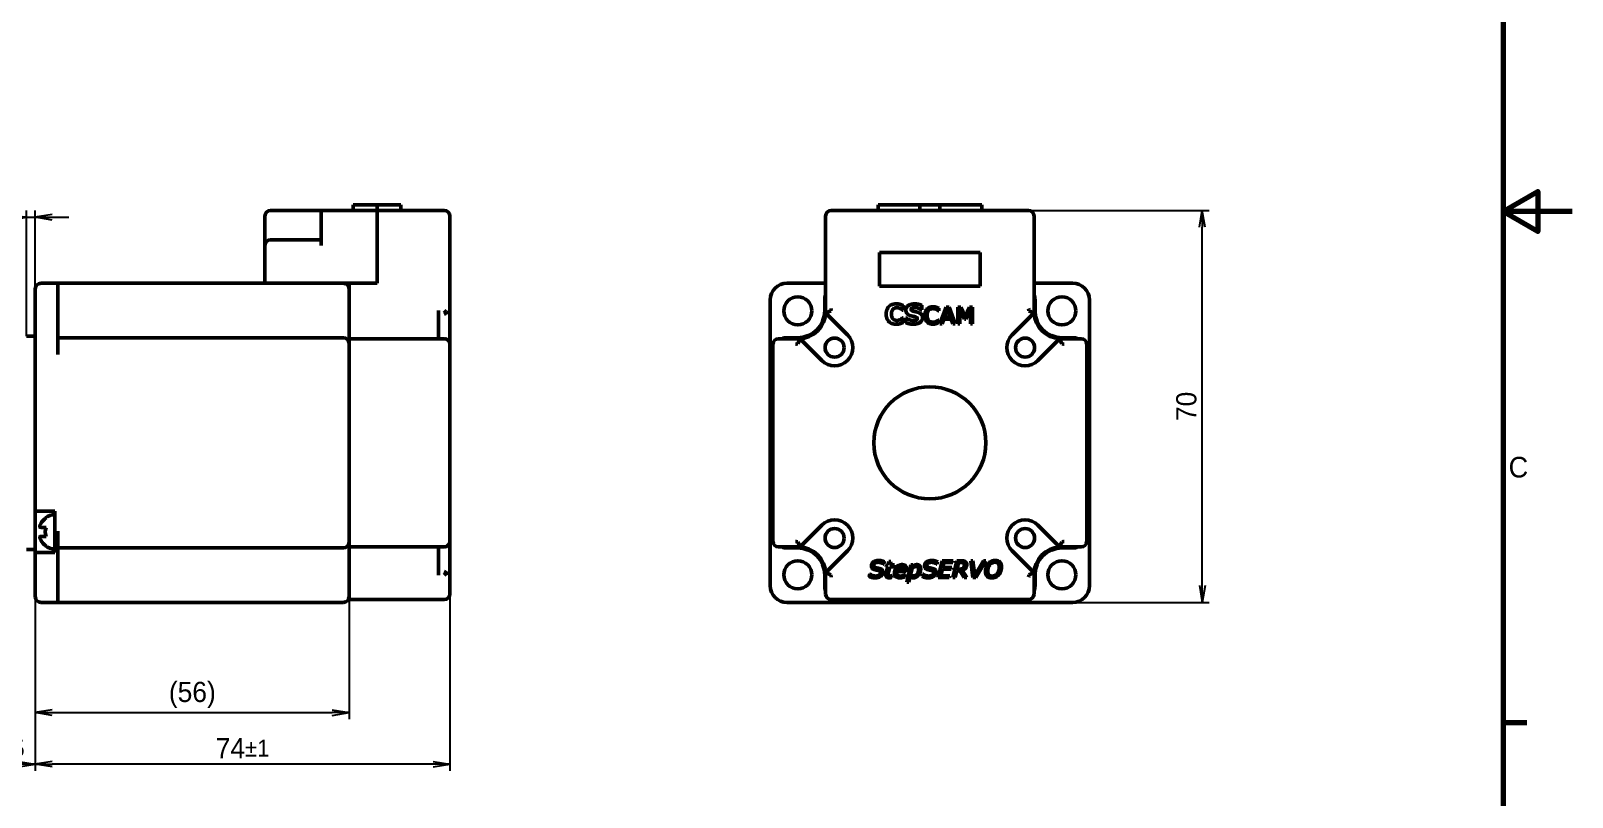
# Model space of a CAD drawing. Header units: millimetres. Extents: x -573 to 765, y -109 to 361.
# Drawn here: x -331.6 to -56.5, y 73.8 to 210.7 of the extents above; entities that cross this region are included whole.
import ezdxf

# ---------------------------------------------------------------- set-up
doc = ezdxf.new("R2010")
doc.units = ezdxf.units.MM
doc.header["$LTSCALE"] = 1.2
doc.layers.add('경계(ISO)', color=7, linetype='Continuous', lineweight=70)
doc.layers.add('외형선(ISO)', color=7, linetype='Continuous', lineweight=50)
doc.layers.add('치수(ISO)', color=1, linetype='Continuous', lineweight=25, true_color=0xff0000)
doc.styles.add('레이블 문자 (JIS)', font='')
doc.styles.get('레이블 문자 (JIS)').set_extended_font_data('Gulim')
doc.dimstyles.new('복사 대상기본값 (JIS)', dxfattribs={"dimscale": 1.2, "dimtxt": 3, "dimasz": 2.5, "dimexe": 1, "dimexo": 0, "dimgap": 0.8, "dimtad": 1, "dimdsep": 46, "dimtxsty": '레이블 문자 (JIS)', "dimblk": 'OPEN', "dimcen": 0.09, "dimdle": 10, "dimclrd": 256, "dimclre": 256, "dimclrt": 256, "dimadec": 0, "dimazin": 2, "dimtfac": 0.833333, "dimtmove": 0, "dimatfit": 3, "dimldrblk": 'OPEN', "dimfxl": 1, "dimtolj": 1, "dimtzin": 0, "dimlwd": -1, "dimlwe": -1, "dimarcsym": 0})

# ---------------------------------------------------------------- blocks, each defined once
blk = doc.blocks.new('_Open')
at = {"color": 0, "linetype": 'ByBlock', "lineweight": -2}
for p, q in [((-1, 0.167), (0, 0)), ((-1, -0.167), (0, 0)), ((0, 0), (-1, 0))]:
    blk.add_line(p, q, dxfattribs=at)
blk = doc.blocks.new('*D12')
at = {"layer": 'Defpoints', "color": 0}
for p in [(-330.79, 177.39), (-332.39, 156.17), (-330.79, 117.52)]:
    blk.add_point(p, dxfattribs=at)
at = {"layer": '치수(ISO)', "color": 0}
for p, q in [((-335.39, 177.39), (-356.51, 177.39)), ((-332.39, 156.17), (-332.39, 178.59)), ((-332.39, 177.39), (-330.79, 177.39)), ((-330.79, 117.52), (-330.79, 178.59)), ((-327.79, 177.39), (-324.79, 177.39))]:
    blk.add_line(p, q, dxfattribs=at)
at = {"layer": '치수(ISO)', "color": 0, "linetype": 'ByBlock', "xscale": 3, "yscale": 3, "zscale": 3}
blk.add_blockref('_Open', (-332.39, 177.39), dxfattribs=at)
at = {"layer": '치수(ISO)', "color": 0, "linetype": 'ByBlock', "xscale": 3, "yscale": 3, "zscale": 3, "rotation": 180}
blk.add_blockref('_Open', (-330.79, 177.39), dxfattribs=at)
at = {"layer": '치수(ISO)', "color": 0, "insert": (-347.64, 182.05), "char_height": 3.6, "attachment_point": 2, "style": '레이블 문자 (JIS)'}
blk.add_mtext('\\A1;1.6{\\H3.000000;%%p0.2}', dxfattribs=at)
blk = doc.blocks.new('*D13')
at = {"layer": 'Defpoints', "color": 0}
for p in [(-274.79, 110.12), (-330.79, 109.62), (-274.79, 88.94)]:
    blk.add_point(p, dxfattribs=at)
at = {"layer": '치수(ISO)', "color": 0}
for p, q in [((-274.79, 110.12), (-274.79, 87.74)), ((-330.79, 109.62), (-330.79, 87.74)), ((-327.79, 88.94), (-277.79, 88.94))]:
    blk.add_line(p, q, dxfattribs=at)
at = {"layer": '치수(ISO)', "color": 0, "linetype": 'ByBlock', "xscale": 3, "yscale": 3, "zscale": 3, "rotation": 180}
blk.add_blockref('_Open', (-330.79, 88.94), dxfattribs=at)
at = {"layer": '치수(ISO)', "color": 0, "linetype": 'ByBlock', "xscale": 3, "yscale": 3, "zscale": 3}
blk.add_blockref('_Open', (-274.79, 88.94), dxfattribs=at)
at = {"layer": '치수(ISO)', "color": 0, "insert": (-302.76, 94.43), "char_height": 3.6, "attachment_point": 2, "style": '레이블 문자 (JIS)'}
blk.add_mtext('\\A1;(56)', dxfattribs=at)
blk = doc.blocks.new('*D14')
at = {"layer": 'Defpoints', "color": 0}
for p in [(-256.79, 110.12), (-330.79, 109.62), (-330.79, 79.73)]:
    blk.add_point(p, dxfattribs=at)
at = {"layer": '치수(ISO)', "color": 0}
for p, q in [((-256.79, 110.12), (-256.79, 78.53)), ((-330.79, 109.62), (-330.79, 78.53)), ((-259.79, 79.73), (-327.79, 79.73))]:
    blk.add_line(p, q, dxfattribs=at)
at = {"layer": '치수(ISO)', "color": 0, "linetype": 'ByBlock', "xscale": 3, "yscale": 3, "zscale": 3}
for p, rotation in [((-330.79, 79.73), 180), ((-256.79, 79.73), 360)]:
    blk.add_blockref('_Open', p, dxfattribs=dict(at, rotation=rotation))
at = {"layer": '치수(ISO)', "color": 0, "insert": (-293.79, 84.39), "char_height": 3.6, "attachment_point": 2, "style": '레이블 문자 (JIS)'}
blk.add_mtext('\\A1;74{\\H3.000000;%%p1}', dxfattribs=at)
blk = doc.blocks.new('*D15')
at = {"layer": 'Defpoints', "color": 0}
for p in [(-351.39, 133.12), (-330.79, 117.52), (-330.79, 79.73)]:
    blk.add_point(p, dxfattribs=at)
at = {"layer": '치수(ISO)', "color": 0}
for p, q in [((-351.39, 133.12), (-351.39, 78.53)), ((-330.79, 117.52), (-330.79, 78.53)), ((-348.39, 79.73), (-333.79, 79.73))]:
    blk.add_line(p, q, dxfattribs=at)
at = {"layer": '치수(ISO)', "color": 0, "linetype": 'ByBlock', "xscale": 3, "yscale": 3, "zscale": 3, "rotation": 180}
blk.add_blockref('_Open', (-351.39, 79.73), dxfattribs=at)
at = {"layer": '치수(ISO)', "color": 0, "linetype": 'ByBlock', "xscale": 3, "yscale": 3, "zscale": 3}
blk.add_blockref('_Open', (-330.79, 79.73), dxfattribs=at)
at = {"layer": '치수(ISO)', "color": 0, "insert": (-341.09, 84.38), "char_height": 3.6, "attachment_point": 2, "style": '레이블 문자 (JIS)'}
blk.add_mtext('\\A1;20.6{\\H3.000000;%%p0.5}', dxfattribs=at)
blk = doc.blocks.new('*D21')
at = {"layer": 'Defpoints', "color": 0}
for p in [(-153.51, 178.62), (-122.47, 178.62), (-145.61, 108.62)]:
    blk.add_point(p, dxfattribs=at)
at = {"layer": '치수(ISO)', "color": 0}
for p, q in [((-153.51, 178.62), (-121.27, 178.62)), ((-122.47, 111.62), (-122.47, 175.62)), ((-145.61, 108.62), (-121.27, 108.62))]:
    blk.add_line(p, q, dxfattribs=at)
at = {"layer": '치수(ISO)', "color": 0, "linetype": 'ByBlock', "xscale": 3, "yscale": 3, "zscale": 3}
for p, rotation in [((-122.47, 178.62), 90), ((-122.47, 108.62), 270)]:
    blk.add_blockref('_Open', p, dxfattribs=dict(at, rotation=rotation))
at = {"layer": '치수(ISO)', "color": 0, "insert": (-127.13, 143.62), "char_height": 3.6, "attachment_point": 2, "rotation": 90, "style": '레이블 문자 (JIS)'}
blk.add_mtext('\\A1;70', dxfattribs=at)
blk = doc.blocks.new('경계 Default Border')
at = {"layer": '경계(ISO)'}
blk.add_line((410, 74.25), (413.4, 74.25), dxfattribs=at)
at = {"layer": '경계(ISO)', "flags": 128}
for points in [[(10, 10), (10, 287), (410, 287), (410, 10), (10, 10)], [(420, 148.5), (410, 148.5), (415, 151.39), (415, 145.61), (410, 148.5)]]:
    blk.add_lwpolyline(points, dxfattribs=at)
at = {"layer": '경계(ISO)', "insert": (410.77, 109.8), "char_height": 3, "attachment_point": 7, "style": '레이블 문자 (JIS)'}
blk.add_mtext('C', dxfattribs=at)

msp = doc.modelspace()

# ---------------------------------------------------------------- linework, layer by layer
at = {"layer": '외형선(ISO)', "color": 0}
for p, q in [((-274.04, 179.617), (-269.79, 179.617)), ((-274.04, 179.617), (-274.04, 178.617)), ((-269.79, 178.617), (-269.79, 179.617)), ((-269.79, 179.617), (-269.79, 178.617)), ((-265.54, 179.617), (-269.79, 179.617)), ((-265.54, 178.617), (-265.54, 179.617)), ((-180.359, 178.617), (-180.359, 179.617)), ((-180.359, 179.617), (-180.359, 178.617)), ((-172.912, 179.617), (-180.359, 179.617)), ((-172.912, 178.617), (-172.912, 179.617)), ((-169.306, 179.617), (-172.912, 179.617)), ((-169.306, 179.617), (-169.306, 178.617)), ((-161.859, 179.617), (-169.306, 179.617)), ((-161.859, 178.617), (-161.859, 179.617)), ((-161.859, 178.617), (-161.859, 179.617)), ((-289.79, 177.617), (-289.79, 172.384)), ((-279.79, 178.617), (-288.79, 178.617)), ((-269.79, 178.617), (-279.79, 178.617)), ((-279.79, 177.617), (-279.79, 178.617)), ((-279.79, 172.384), (-279.79, 177.617)), ((-269.79, 178.617), (-269.79, 177.617)), ((-269.79, 177.617), (-269.79, 178.617)), ((-257.79, 178.617), (-269.79, 178.617)), ((-269.79, 177.617), (-269.79, 165.617)), ((-269.79, 177.617), (-269.79, 165.617)), ((-256.79, 161.108), (-256.79, 177.617)), ((-189.709, 177.617), (-189.709, 160.728)), ((-153.509, 178.617), (-188.709, 178.617)), ((-152.509, 160.517), (-152.509, 177.617)), ((-279.79, 173.384), (-288.79, 173.384)), ((-289.79, 172.384), (-289.79, 165.617)), ((-180.109, 165.117), (-180.109, 171.117)), ((-180.109, 171.117), (-162.109, 171.117)), ((-162.109, 171.117), (-162.109, 165.117)), ((-329.79, 165.617), (-326.79, 165.617)), ((-289.79, 165.617), (-326.79, 165.617)), ((-326.79, 165.617), (-326.79, 162.617)), ((-289.79, 165.617), (-288.79, 165.617)), ((-269.79, 165.617), (-288.79, 165.617)), ((-274.79, 160.517), (-274.79, 165.617)), ((-274.79, 165.617), (-269.79, 165.617)), ((-196.609, 165.617), (-189.709, 165.617)), ((-162.109, 165.117), (-180.109, 165.117)), ((-152.509, 165.617), (-145.609, 165.617)), ((-330.79, 162.617), (-330.79, 164.617)), ((-330.79, 162.617), (-330.79, 124.917)), ((-326.79, 152.887), (-326.79, 162.617)), ((-199.609, 152.887), (-199.609, 162.617)), ((-189.879, 162.617), (-189.879, 160.687)), ((-152.339, 160.687), (-152.339, 162.617)), ((-142.609, 162.617), (-142.609, 152.887)), ((-274.79, 160.517), (-274.79, 155.717)), ((-258.79, 160.728), (-258.79, 160.517)), ((-258.79, 160.517), (-258.79, 155.717)), ((-257.79, 160.728), (-257.579, 160.517)), ((-256.79, 161.108), (-256.79, 160.79)), ((-256.79, 161.108), (-256.79, 161.108)), ((-256.79, 157.123), (-256.79, 160.79)), ((-189.709, 160.728), (-189.709, 160.517)), ((-189.416, 160.021), (-185.811, 156.416)), ((-189.217, 160.517), (-188.784, 160.697)), ((-188.709, 161.081), (-188.735, 161.108)), ((-175.885, 160.796), (-175.988, 160.796)), ((-175.885, 161.645), (-175.885, 160.796)), ((-172.559, 160.89), (-172.657, 160.89)), ((-172.559, 161.696), (-172.559, 160.89)), ((-169.527, 160.684), (-169.557, 160.684)), ((-169.527, 161.157), (-169.527, 160.684)), ((-169.314, 158.367), (-168.222, 161.367)), ((-167.965, 161.02), (-168.494, 159.545)), ((-168.222, 161.367), (-167.688, 161.367)), ((-167.438, 159.545), (-167.965, 161.02)), ((-167.688, 161.367), (-166.596, 158.367)), ((-166.14, 158.367), (-166.14, 161.367)), ((-166.14, 161.367), (-165.597, 161.367)), ((-164.94, 159.193), (-165.768, 160.951)), ((-165.768, 160.951), (-165.768, 158.367)), ((-165.597, 161.367), (-164.798, 159.697)), ((-164.798, 159.697), (-164.024, 161.367)), ((-163.87, 160.951), (-164.703, 159.193)), ((-164.024, 161.367), (-163.471, 161.367)), ((-163.87, 158.367), (-163.87, 160.951)), ((-163.471, 161.367), (-163.471, 158.367)), ((-156.407, 156.416), (-152.505, 160.318)), ((-153.509, 161.081), (-153.482, 161.108)), ((-153.434, 160.697), (-153.001, 160.517)), ((-256.79, 154.779), (-256.79, 157.123)), ((-175.979, 159.436), (-175.885, 159.436)), ((-175.885, 159.436), (-175.885, 158.599)), ((-175.411, 158.576), (-175.411, 159.413)), ((-175.411, 159.413), (-175.311, 159.413)), ((-169.557, 159.053), (-169.527, 159.053)), ((-169.527, 159.053), (-169.527, 158.585)), ((-168.91, 158.367), (-169.314, 158.367)), ((-168.619, 159.2), (-168.91, 158.367)), ((-167.313, 159.2), (-168.619, 159.2)), ((-168.494, 159.545), (-167.438, 159.545)), ((-167.019, 158.367), (-167.313, 159.2)), ((-166.596, 158.367), (-167.019, 158.367)), ((-165.768, 158.367), (-166.14, 158.367)), ((-164.703, 159.193), (-164.94, 159.193)), ((-163.471, 158.367), (-163.87, 158.367)), ((-330.79, 156.167), (-332.39, 156.167)), ((-275.79, 155.887), (-326.79, 155.887)), ((-274.79, 154.717), (-274.79, 155.717)), ((-257.79, 155.717), (-274.79, 155.717)), ((-274.79, 119.517), (-274.79, 154.717)), ((-256.79, 154.779), (-256.79, 154.744)), ((-256.79, 154.744), (-256.79, 154.717)), ((-256.79, 154.744), (-256.79, 154.744)), ((-256.79, 119.517), (-256.79, 154.717)), ((-199.109, 154.717), (-199.109, 119.517)), ((-194.719, 155.717), (-198.109, 155.717)), ((-194.679, 155.887), (-196.609, 155.887)), ((-195.099, 154.744), (-195.073, 154.717)), ((-194.509, 155.717), (-194.719, 155.717)), ((-194.688, 154.792), (-194.509, 155.225)), ((-194.509, 155.695), (-194.509, 155.695)), ((-190.407, 151.819), (-194.012, 155.425)), ((-147.908, 155.722), (-151.811, 151.819)), ((-144.109, 155.717), (-147.709, 155.717)), ((-147.709, 155.225), (-147.529, 154.792)), ((-145.609, 155.887), (-147.539, 155.887)), ((-147.118, 154.744), (-147.145, 154.717)), ((-143.109, 119.517), (-143.109, 154.717)), ((-199.609, 152.887), (-199.609, 121.347)), ((-142.609, 121.347), (-142.609, 152.887)), ((-329.79, 124.917), (-330.79, 124.917)), ((-330.79, 117.517), (-330.79, 124.917)), ((-329.79, 124.917), (-327.29, 124.917)), ((-327.29, 124.917), (-327.29, 117.517)), ((-328.843, 122.017), (-329.822, 122.017)), ((-328.843, 123.717), (-329.037, 123.717)), ((-326.79, 111.617), (-326.79, 121.347)), ((-199.609, 111.617), (-199.609, 121.347)), ((-194.012, 118.81), (-190.407, 122.416)), ((-151.811, 122.416), (-147.908, 118.513)), ((-142.609, 121.347), (-142.609, 111.617)), ((-329.822, 120.417), (-328.843, 120.417)), ((-329.037, 118.717), (-328.843, 118.717)), ((-275.79, 118.347), (-326.79, 118.347)), ((-274.79, 118.517), (-274.79, 119.517)), ((-274.79, 118.517), (-257.79, 118.517)), ((-274.79, 118.517), (-274.79, 113.717)), ((-258.79, 118.517), (-258.79, 113.717)), ((-256.79, 119.491), (-256.79, 119.517)), ((-256.79, 119.456), (-256.79, 119.491)), ((-256.79, 119.491), (-256.79, 119.491)), ((-256.79, 117.112), (-256.79, 119.456)), ((-198.109, 118.517), (-194.719, 118.517)), ((-196.609, 118.347), (-194.679, 118.347)), ((-195.099, 119.491), (-195.073, 119.517)), ((-194.719, 118.517), (-194.509, 118.517)), ((-194.509, 119.009), (-194.688, 119.443)), ((-147.529, 119.443), (-147.709, 119.009)), ((-147.709, 118.517), (-144.109, 118.517)), ((-147.539, 118.347), (-145.609, 118.347)), ((-147.118, 119.491), (-147.145, 119.517)), ((-330.79, 118.067), (-332.39, 118.067)), ((-330.79, 117.517), (-330.79, 111.617)), ((-330.79, 117.517), (-329.79, 117.517)), ((-327.29, 117.517), (-329.79, 117.517)), ((-256.79, 113.445), (-256.79, 117.112)), ((-185.811, 117.819), (-189.416, 114.214)), ((-179.235, 115.887), (-179.325, 115.459)), ((-178.586, 115.304), (-178.436, 115.951)), ((-178.436, 115.951), (-178.057, 115.951)), ((-178.057, 115.951), (-178.206, 115.304)), ((-169.757, 115.887), (-169.848, 115.459)), ((-169.608, 113.054), (-168.915, 116.054)), ((-168.915, 116.054), (-166.941, 116.054)), ((-168.594, 115.716), (-168.79, 114.866)), ((-167.019, 115.716), (-168.594, 115.716)), ((-166.941, 116.054), (-167.019, 115.716)), ((-167, 113.054), (-166.307, 116.054)), ((-166.307, 116.054), (-165.491, 116.054)), ((-165.981, 115.726), (-166.245, 114.572)), ((-165.53, 115.726), (-165.981, 115.726)), ((-163.424, 113.054), (-163.823, 116.054)), ((-163.823, 116.054), (-163.41, 116.054)), ((-163.41, 116.054), (-163.076, 113.416)), ((-163.076, 113.416), (-161.529, 116.054)), ((-161.107, 116.054), (-162.893, 113.054)), ((-161.529, 116.054), (-161.107, 116.054)), ((-152.802, 114.214), (-156.407, 117.819)), ((-274.79, 110.117), (-274.79, 113.717)), ((-258.79, 113.717), (-258.79, 113.507)), ((-257.579, 113.717), (-257.79, 113.507)), ((-256.79, 113.127), (-256.79, 113.445)), ((-256.79, 113.127), (-256.79, 113.127)), ((-256.79, 110.117), (-256.79, 113.127)), ((-189.879, 113.547), (-189.879, 111.617)), ((-189.709, 113.717), (-189.709, 113.507)), ((-189.709, 113.507), (-189.709, 110.117)), ((-188.784, 113.538), (-189.217, 113.717)), ((-188.709, 113.153), (-188.735, 113.127)), ((-181.943, 113.25), (-181.845, 113.708)), ((-181.845, 113.708), (-181.818, 113.708)), ((-179.325, 115.459), (-179.355, 115.459)), ((-178.936, 113.788), (-178.657, 114.998)), ((-178.912, 114.998), (-178.843, 115.304)), ((-178.657, 114.998), (-178.912, 114.998)), ((-178.843, 115.304), (-178.586, 115.304)), ((-178.277, 114.998), (-178.52, 113.96)), ((-177.494, 114.998), (-178.277, 114.998)), ((-178.206, 115.304), (-177.425, 115.304)), ((-177.849, 113.399), (-177.92, 113.073)), ((-177.868, 113.399), (-177.849, 113.399)), ((-177.425, 115.304), (-177.494, 114.998)), ((-175.348, 114.146), (-177.009, 114.146)), ((-176.955, 114.425), (-175.664, 114.425)), ((-175.49, 113.6), (-175.574, 113.191)), ((-175.512, 113.6), (-175.49, 113.6)), ((-175.221, 112.224), (-174.508, 115.304)), ((-174.623, 113.171), (-174.841, 112.224)), ((-174.258, 114.751), (-174.552, 113.475)), ((-174.508, 115.304), (-174.131, 115.304)), ((-174.131, 115.304), (-174.185, 115.069)), ((-172.466, 113.25), (-172.368, 113.708)), ((-172.368, 113.708), (-172.341, 113.708)), ((-169.848, 115.459), (-169.877, 115.459)), ((-167.632, 113.054), (-169.608, 113.054)), ((-168.868, 114.528), (-169.13, 113.392)), ((-169.13, 113.392), (-167.553, 113.392)), ((-167.291, 114.528), (-168.868, 114.528)), ((-168.79, 114.866), (-167.213, 114.866)), ((-167.553, 113.392), (-167.632, 113.054)), ((-167.213, 114.866), (-167.291, 114.528)), ((-166.596, 113.054), (-167, 113.054)), ((-166.319, 114.254), (-166.596, 113.054)), ((-165.748, 114.254), (-166.319, 114.254)), ((-166.245, 114.572), (-165.824, 114.572)), ((-164.96, 113.054), (-165.748, 114.254)), ((-165.356, 114.349), (-164.492, 113.054)), ((-164.492, 113.054), (-164.96, 113.054)), ((-162.893, 113.054), (-163.424, 113.054)), ((-153.509, 113.153), (-153.482, 113.127)), ((-153.001, 113.717), (-153.434, 113.538)), ((-152.509, 113.507), (-152.509, 113.717)), ((-152.509, 110.117), (-152.509, 113.507)), ((-152.339, 111.617), (-152.339, 113.547)), ((-330.79, 109.617), (-330.79, 111.617)), ((-326.79, 108.617), (-326.79, 111.617)), ((-274.79, 109.117), (-274.79, 110.117)), ((-174.841, 112.224), (-175.221, 112.224)), ((-326.79, 108.617), (-329.79, 108.617)), ((-326.79, 108.617), (-275.79, 108.617)), ((-274.79, 109.117), (-257.79, 109.117)), ((-186.879, 108.617), (-196.609, 108.617)), ((-188.709, 109.117), (-153.509, 109.117)), ((-186.879, 108.617), (-155.339, 108.617)), ((-145.609, 108.617), (-155.339, 108.617))]:
    msp.add_line(p, q, dxfattribs=at)
for centre, radius in [((-194.679, 160.687), 2.5), ((-147.539, 160.687), 2.5), ((-188.109, 154.117), 1.7), ((-154.109, 154.117), 1.7), ((-171.109, 137.117), 10), ((-188.109, 120.117), 1.7), ((-154.109, 120.117), 1.7), ((-194.679, 113.547), 2.5), ((-147.539, 113.547), 2.5)]:
    msp.add_circle(centre, radius, dxfattribs=at)
for centre, radius, start, end in [((-288.79, 177.617), 1, 90, 180), ((-257.79, 177.617), 1, 0, 90), ((-188.709, 177.617), 1, 90, 180), ((-153.509, 177.617), 1, 0, 90), ((-288.79, 172.384), 1, 90, 180), ((-329.79, 164.617), 1, 90, 180), ((-275.79, 164.617), 1, 0, 90), ((-196.609, 162.617), 3, 90, 180), ((-145.609, 162.617), 3, 0, 90), ((-186.879, 162.617), 3, 160.6191, 180), ((-155.339, 162.617), 3, 0, 19.3809), ((-194.679, 160.687), 4.8, 270, 0), ((-194.509, 160.517), 4.8, 270, 0), ((-188.709, 160.728), 1, 180, 192.14624), ((-188.709, 160.728), 1, 202.28141, 225), ((-195.709, 161.717), 7, 352.3832, 355.0052), ((-146.509, 161.717), 7, 184.9948, 187.6168), ((-147.709, 160.517), 4.8, 180, 182.38386), ((-147.709, 160.517), 4.8, 182.38386, 267.61614), ((-147.539, 160.687), 4.8, 180, 270), ((-275.79, 154.887), 1, 0, 90), ((-257.79, 154.717), 1, 0, 90), ((-196.609, 152.887), 3, 146.44269, 180), ((-198.109, 154.717), 1, 90, 180), ((-196.609, 152.887), 3, 90, 109.3809), ((-195.709, 161.717), 7, 274.9948, 277.6168), ((-194.719, 154.717), 1, 77.85419, 90), ((-194.719, 154.717), 1, 45, 67.71859), ((-188.109, 154.117), 3.25, 225, 45), ((-154.109, 154.117), 3.25, 135, 315), ((-147.709, 160.517), 4.8, 267.61614, 270), ((-146.509, 161.717), 7, 262.3832, 265.0052), ((-145.609, 152.887), 3, 70.6191, 90), ((-144.109, 154.717), 1, 0, 90), ((-145.609, 152.887), 3, 0, 33.55731), ((-327.29, 121.217), 3.05, 90, 124.94801), ((-327.29, 121.217), 2.943, 121.85223, 149.35967), ((-327.29, 121.217), 1.747, 152.7489, 207.2511), ((-196.609, 121.347), 3, 180, 213.55731), ((-188.109, 120.117), 3.25, 315, 135), ((-154.109, 120.117), 3.25, 45, 225), ((-145.609, 121.347), 3, 326.44269, 0), ((-327.29, 121.217), 2.943, 210.64033, 238.14777), ((-327.29, 121.217), 3.05, 235.05199, 270), ((-275.79, 119.347), 1, 270, 0), ((-257.79, 119.517), 1, 270, 0), ((-198.109, 119.517), 1, 180, 270), ((-196.609, 121.347), 3, 250.6191, 270), ((-195.709, 112.517), 7, 82.3832, 85.0052), ((-194.719, 119.517), 1, 270, 282.14624), ((-194.679, 113.547), 4.8, 0, 90), ((-194.509, 113.717), 4.8, 0, 90), ((-194.719, 119.517), 1, 292.28141, 315), ((-147.709, 113.717), 4.8, 92.38386, 180), ((-147.539, 113.547), 4.8, 90, 180), ((-147.709, 113.717), 4.8, 90, 92.38386), ((-146.509, 112.517), 7, 94.9948, 97.6168), ((-145.609, 121.347), 3, 270, 289.3809), ((-144.109, 119.517), 1, 270, 0), ((-188.709, 113.507), 1, 167.85376, 180), ((-188.709, 113.507), 1, 135, 157.71859), ((-195.709, 112.517), 7, 4.9948, 7.6168), ((-146.509, 112.517), 7, 172.3832, 175.0052), ((-153.509, 113.507), 1, 22.28141, 45), ((-153.509, 113.507), 1, 0, 12.14624), ((-257.79, 110.117), 1, 270, 0), ((-196.609, 111.617), 3, 180, 270), ((-186.879, 111.617), 3, 180, 199.3809), ((-188.709, 110.117), 1, 180, 270), ((-153.509, 110.117), 1, 270, 0), ((-155.339, 111.617), 3, 340.6191, 0), ((-145.609, 111.617), 3, 270, 0), ((-329.79, 109.617), 1, 180, 270), ((-275.79, 109.617), 1, 270, 0), ((-186.879, 111.617), 3, 236.44269, 270), ((-155.339, 111.617), 3, 270, 303.55731)]:
    msp.add_arc(centre, radius, start, end, dxfattribs=at)
for centre, major_axis, start_param, end_param in [((-257.79, 160.728), (0.924, 0.924), 4.3196899, 4.7162041), ((-257.79, 160.728), (-1, 0), 2.6087674, 3.0667251), ((-257.79, 113.507), (-0.924, 0.924), 4.7085739, 5.1050881), ((-257.79, 113.507), (1, 0), 0.0748676, 0.5328253)]:
    msp.add_ellipse(centre, major_axis=major_axis, ratio=0.4142136, start_param=start_param, end_param=end_param, dxfattribs=at)
for points, knots in [([(-257.404, 160.349), (-257.429, 160.372), (-257.454, 160.396), (-257.513, 160.453), (-257.547, 160.485), (-257.579, 160.517)], [-0.024444425, -0.024444425, -0.024444425, -0.024444425, -0.013950805, -0.013950805, -0.000000863, -0.000000863, -0.000000863, -0.000000863]), ([(-256.928, 160.517), (-256.984, 160.478), (-257.057, 160.443), (-257.22, 160.386), (-257.308, 160.365), (-257.404, 160.349)], [-0.106929851, -0.106929851, -0.106929851, -0.106929851, -0.071810213, -0.071810213, -0.040242214, -0.040242214, -0.040242214, -0.040242214]), ([(-189.634, 160.349), (-189.644, 160.372), (-189.653, 160.396), (-189.671, 160.453), (-189.679, 160.485), (-189.686, 160.517)], [-0.024444425, -0.024444425, -0.024444425, -0.024444425, -0.013950805, -0.013950805, -0.000000863, -0.000000863, -0.000000863, -0.000000863]), ([(-189.217, 160.517), (-189.312, 160.478), (-189.399, 160.443), (-189.539, 160.386), (-189.594, 160.365), (-189.634, 160.349)], [-0.106929851, -0.106929851, -0.106929851, -0.106929851, -0.071810213, -0.071810213, -0.040242214, -0.040242214, -0.040242214, -0.040242214]), ([(-152.505, 160.318), (-152.505, 160.318), (-152.523, 160.325), (-152.592, 160.352), (-152.641, 160.372), (-152.785, 160.429), (-152.887, 160.47), (-153.001, 160.517)], [-0.10691827, -0.10691827, -0.10691827, -0.10691827, -0.0740345, -0.0740345, -0.04222492, -0.04222492, -0.0000149, -0.0000149, -0.0000149, -0.0000149]), ([(-257.579, 155.695), (-257.544, 155.687), (-257.507, 155.678), (-257.448, 155.659), (-257.426, 155.651), (-257.404, 155.643)], [-0.030439735, -0.030439735, -0.030439735, -0.030439735, -0.014713594, -0.014713594, -0.005293699, -0.005293699, -0.005293699, -0.005293699]), ([(-257.404, 155.643), (-257.329, 155.611), (-257.259, 155.571), (-257.086, 155.441), (-256.996, 155.34), (-256.928, 155.225)], [-0.066857709, -0.066857709, -0.066857709, -0.066857709, -0.042224925, -0.042224925, -0.000014896, -0.000014896, -0.000014896, -0.000014896]), ([(-194.509, 155.695), (-194.473, 155.687), (-194.438, 155.678), (-194.382, 155.659), (-194.361, 155.651), (-194.34, 155.643)], [-0.030439735, -0.030439735, -0.030439735, -0.030439735, -0.014713594, -0.014713594, -0.005293699, -0.005293699, -0.005293699, -0.005293699]), ([(-194.34, 155.643), (-194.352, 155.611), (-194.368, 155.571), (-194.42, 155.441), (-194.461, 155.34), (-194.509, 155.225)], [-0.066857709, -0.066857709, -0.066857709, -0.066857709, -0.042224925, -0.042224925, -0.000014896, -0.000014896, -0.000014896, -0.000014896]), ([(-147.709, 155.225), (-147.748, 155.321), (-147.783, 155.407), (-147.844, 155.557), (-147.868, 155.618), (-147.9, 155.7), (-147.908, 155.722), (-147.908, 155.722)], [-0.10692985, -0.10692985, -0.10692985, -0.10692985, -0.07181021, -0.07181021, -0.03568709, -0.03568709, -0.0002403, -0.0002403, -0.0002403, -0.0002403]), ([(-329.822, 122.717), (-329.87, 122.637), (-329.913, 122.546), (-329.973, 122.372), (-329.988, 122.289), (-329.988, 122.156), (-329.973, 122.102), (-329.913, 122.032), (-329.87, 122.017), (-329.822, 122.017)], [0.14468984, 0.14468984, 0.14468984, 0.14468984, 0.172821, 0.172821, 0.20095217, 0.20095217, 0.22908334, 0.22908334, 0.2572145, 0.2572145, 0.2572145, 0.2572145]), ([(-329.822, 120.417), (-329.87, 120.417), (-329.913, 120.402), (-329.973, 120.333), (-329.988, 120.279), (-329.988, 120.146), (-329.973, 120.063), (-329.913, 119.889), (-329.87, 119.798), (-329.822, 119.717)], [0.2691638, 0.2691638, 0.2691638, 0.2691638, 0.29729496, 0.29729496, 0.32542613, 0.32542613, 0.3535573, 0.3535573, 0.38168846, 0.38168846, 0.38168846, 0.38168846]), ([(-257.404, 118.592), (-257.429, 118.582), (-257.454, 118.574), (-257.513, 118.555), (-257.547, 118.547), (-257.579, 118.54)], [-0.024444425, -0.024444425, -0.024444425, -0.024444425, -0.013950805, -0.013950805, -0.000000863, -0.000000863, -0.000000863, -0.000000863]), ([(-256.928, 119.009), (-256.984, 118.914), (-257.057, 118.828), (-257.22, 118.688), (-257.308, 118.633), (-257.404, 118.592)], [-0.106929851, -0.106929851, -0.106929851, -0.106929851, -0.071810213, -0.071810213, -0.040242214, -0.040242214, -0.040242214, -0.040242214]), ([(-194.509, 119.009), (-194.469, 118.914), (-194.434, 118.828), (-194.378, 118.688), (-194.356, 118.633), (-194.34, 118.592)], [-0.106929851, -0.106929851, -0.106929851, -0.106929851, -0.071810213, -0.071810213, -0.040242214, -0.040242214, -0.040242214, -0.040242214]), ([(-194.34, 118.592), (-194.364, 118.582), (-194.388, 118.574), (-194.444, 118.555), (-194.476, 118.547), (-194.509, 118.54)], [-0.024444425, -0.024444425, -0.024444425, -0.024444425, -0.013950805, -0.013950805, -0.000000863, -0.000000863, -0.000000863, -0.000000863]), ([(-147.908, 118.513), (-147.908, 118.513), (-147.901, 118.532), (-147.874, 118.601), (-147.855, 118.65), (-147.797, 118.793), (-147.756, 118.895), (-147.709, 119.009)], [-0.10691827, -0.10691827, -0.10691827, -0.10691827, -0.0740345, -0.0740345, -0.04222492, -0.04222492, -0.0000149, -0.0000149, -0.0000149, -0.0000149]), ([(-257.579, 113.717), (-257.544, 113.753), (-257.507, 113.788), (-257.448, 113.845), (-257.426, 113.865), (-257.404, 113.886)], [-0.030439735, -0.030439735, -0.030439735, -0.030439735, -0.014713594, -0.014713594, -0.005293699, -0.005293699, -0.005293699, -0.005293699]), ([(-257.404, 113.886), (-257.329, 113.874), (-257.259, 113.858), (-257.086, 113.806), (-256.996, 113.765), (-256.928, 113.717)], [-0.066857709, -0.066857709, -0.066857709, -0.066857709, -0.042224925, -0.042224925, -0.000014896, -0.000014896, -0.000014896, -0.000014896]), ([(-189.686, 113.717), (-189.679, 113.753), (-189.669, 113.788), (-189.65, 113.845), (-189.643, 113.865), (-189.634, 113.886)], [-0.030439735, -0.030439735, -0.030439735, -0.030439735, -0.014713594, -0.014713594, -0.005293699, -0.005293699, -0.005293699, -0.005293699]), ([(-189.634, 113.886), (-189.603, 113.874), (-189.562, 113.858), (-189.433, 113.806), (-189.331, 113.765), (-189.217, 113.717)], [-0.066857709, -0.066857709, -0.066857709, -0.066857709, -0.042224925, -0.042224925, -0.000014896, -0.000014896, -0.000014896, -0.000014896]), ([(-153.001, 113.717), (-152.906, 113.757), (-152.819, 113.792), (-152.679, 113.848), (-152.624, 113.87), (-152.583, 113.886)], [-0.106929851, -0.106929851, -0.106929851, -0.106929851, -0.071810213, -0.071810213, -0.040242214, -0.040242214, -0.040242214, -0.040242214]), ([(-152.583, 113.886), (-152.574, 113.862), (-152.565, 113.838), (-152.547, 113.782), (-152.538, 113.75), (-152.531, 113.717)], [-0.024444425, -0.024444425, -0.024444425, -0.024444425, -0.013950805, -0.013950805, -0.000000863, -0.000000863, -0.000000863, -0.000000863])]:
    msp.add_open_spline(points, degree=3, knots=knots, dxfattribs=at)
for points, degree in [([(-256.793, 160.697), (-256.791, 160.834), (-256.79, 160.972), (-256.79, 161.108)], 3), ([(-256.79, 160.79), (-256.79, 160.759), (-256.791, 160.728), (-256.793, 160.697)], 3), ([(-188.771, 160.79), (-188.775, 160.759), (-188.779, 160.728), (-188.784, 160.697)], 3), ([(-178.908, 160.113), (-178.908, 160.53), (-178.659, 161.207), (-178.422, 161.45)], 2), ([(-178.411, 158.756), (-178.648, 158.985), (-178.908, 159.667), (-178.908, 160.113)], 2), ([(-178.422, 161.45), (-178.194, 161.682), (-177.519, 161.936), (-177.119, 161.936)], 2), ([(-177.659, 161.002), (-177.799, 160.867), (-177.971, 160.425), (-177.971, 160.11)], 2), ([(-177.971, 160.11), (-177.971, 159.782), (-177.785, 159.342), (-177.645, 159.216)], 2), ([(-176.982, 161.259), (-177.171, 161.259), (-177.517, 161.139), (-177.659, 161.002)], 2), ([(-177.119, 161.936), (-176.899, 161.936), (-176.545, 161.887), (-176.394, 161.847)], 2), ([(-176.379, 161.082), (-176.511, 161.156), (-176.811, 161.259), (-176.982, 161.259)], 2), ([(-176.394, 161.847), (-176.237, 161.802), (-175.982, 161.69), (-175.885, 161.645)], 2), ([(-175.988, 160.796), (-176.054, 160.853), (-176.254, 161.007), (-176.379, 161.082)], 2), ([(-175.391, 160.825), (-175.391, 161.313), (-174.514, 161.93), (-173.825, 161.93)], 2), ([(-174.562, 159.825), (-175.002, 159.967), (-175.391, 160.459), (-175.391, 160.825)], 2), ([(-173.731, 159.633), (-173.928, 159.679), (-174.368, 159.762), (-174.562, 159.825)], 2), ([(-174.239, 161.213), (-174.331, 161.179), (-174.462, 161.036), (-174.462, 160.945)], 2), ([(-174.462, 160.945), (-174.462, 160.805), (-174.251, 160.656), (-173.957, 160.596)], 2), ([(-173.799, 161.287), (-173.914, 161.287), (-174.137, 161.256), (-174.239, 161.213)], 2), ([(-173.957, 160.596), (-173.765, 160.556), (-173.408, 160.482), (-173.205, 160.416)], 2), ([(-173.825, 161.93), (-173.479, 161.93), (-172.805, 161.796), (-172.559, 161.696)], 2), ([(-172.657, 160.89), (-172.868, 161.059), (-173.479, 161.287), (-173.799, 161.287)], 2), ([(-173.348, 159.305), (-173.348, 159.422), (-173.542, 159.587), (-173.731, 159.633)], 2), ([(-173.205, 160.416), (-172.802, 160.282), (-172.419, 159.83), (-172.419, 159.467)], 2), ([(-172.015, 159.864), (-172.015, 160.236), (-171.805, 160.819), (-171.609, 161.02)], 2), ([(-171.604, 158.693), (-171.797, 158.884), (-172.015, 159.474), (-172.015, 159.864)], 2), ([(-171.609, 161.02), (-171.418, 161.216), (-170.874, 161.421), (-170.543, 161.421)], 2), ([(-171.308, 160.78), (-171.447, 160.628), (-171.601, 160.167), (-171.601, 159.864)], 2), ([(-171.601, 159.864), (-171.601, 159.548), (-171.43, 159.095), (-171.295, 158.95)], 2), ([(-170.57, 161.081), (-170.798, 161.081), (-171.163, 160.934), (-171.308, 160.78)], 2), ([(-169.557, 160.684), (-169.806, 160.892), (-170.294, 161.081), (-170.57, 161.081)], 2), ([(-170.543, 161.421), (-170.303, 161.421), (-169.821, 161.304), (-169.527, 161.157)], 2), ([(-153.434, 160.697), (-153.439, 160.728), (-153.443, 160.759), (-153.447, 160.79)], 3), ([(-177.122, 158.299), (-177.514, 158.299), (-178.174, 158.53), (-178.411, 158.756)], 2), ([(-177.645, 159.216), (-177.502, 159.087), (-177.148, 158.976), (-176.977, 158.976)], 2), ([(-176.388, 158.399), (-176.559, 158.35), (-176.859, 158.299), (-177.122, 158.299)], 2), ([(-176.977, 158.976), (-176.814, 158.976), (-176.491, 159.073), (-176.354, 159.159)], 2), ([(-175.885, 158.599), (-176.017, 158.542), (-176.257, 158.439), (-176.388, 158.399)], 2), ([(-176.354, 159.159), (-176.239, 159.225), (-176.042, 159.379), (-175.979, 159.436)], 2), ([(-174.048, 158.305), (-174.482, 158.305), (-175.128, 158.456), (-175.411, 158.576)], 2), ([(-175.311, 159.413), (-175.034, 159.19), (-174.339, 158.95), (-174.019, 158.95)], 2), ([(-172.419, 159.467), (-172.419, 158.95), (-173.297, 158.305), (-174.048, 158.305)], 2), ([(-174.019, 158.95), (-173.937, 158.95), (-173.671, 158.979), (-173.585, 159.01)], 2), ([(-173.585, 159.01), (-173.482, 159.053), (-173.348, 159.182), (-173.348, 159.305)], 2), ([(-170.546, 158.314), (-170.874, 158.314), (-171.408, 158.497), (-171.604, 158.693)], 2), ([(-171.295, 158.95), (-171.153, 158.801), (-170.776, 158.659), (-170.568, 158.659)], 2), ([(-170.568, 158.659), (-170.279, 158.659), (-169.774, 158.857), (-169.557, 159.053)], 2), ([(-169.963, 158.407), (-170.086, 158.367), (-170.374, 158.314), (-170.546, 158.314)], 2), ([(-169.527, 158.585), (-169.637, 158.536), (-169.816, 158.453), (-169.963, 158.407)], 2), ([(-256.793, 154.792), (-256.791, 154.788), (-256.79, 154.783), (-256.79, 154.779)], 3), ([(-194.688, 154.792), (-194.719, 154.788), (-194.75, 154.783), (-194.781, 154.779)], 3), ([(-147.437, 154.779), (-147.467, 154.783), (-147.498, 154.788), (-147.529, 154.792)], 3), ([(-256.79, 119.456), (-256.79, 119.452), (-256.791, 119.447), (-256.793, 119.443)], 3), ([(-194.781, 119.456), (-194.75, 119.452), (-194.719, 119.447), (-194.688, 119.443)], 3), ([(-147.529, 119.443), (-147.498, 119.447), (-147.467, 119.452), (-147.437, 119.456)], 3), ([(-181.552, 115.108), (-181.552, 115.537), (-180.824, 116.108), (-180.249, 116.108)], 2), ([(-180.32, 115.779), (-180.685, 115.779), (-181.123, 115.456), (-181.123, 115.209)], 2), ([(-179.355, 115.459), (-179.497, 115.591), (-180.026, 115.779), (-180.32, 115.779)], 2), ([(-180.249, 116.108), (-179.933, 116.108), (-179.421, 115.978), (-179.235, 115.887)], 2), ([(-172.074, 115.108), (-172.074, 115.537), (-171.347, 116.108), (-170.771, 116.108)], 2), ([(-170.842, 115.779), (-171.207, 115.779), (-171.645, 115.456), (-171.645, 115.209)], 2), ([(-169.877, 115.459), (-170.019, 115.591), (-170.548, 115.779), (-170.842, 115.779)], 2), ([(-170.771, 116.108), (-170.455, 116.108), (-169.943, 115.978), (-169.757, 115.887)], 2), ([(-165.07, 115.615), (-165.148, 115.677), (-165.369, 115.726), (-165.53, 115.726)], 2), ([(-165.491, 116.054), (-165.217, 116.054), (-164.874, 115.983), (-164.749, 115.89)], 2), ([(-164.94, 115.309), (-164.94, 115.417), (-165.004, 115.564), (-165.07, 115.615)], 2), ([(-164.749, 115.89), (-164.636, 115.809), (-164.507, 115.574), (-164.507, 115.4)], 2), ([(-160.716, 115.522), (-160.495, 115.792), (-159.839, 116.117), (-159.45, 116.117)], 2), ([(-159.511, 115.789), (-159.8, 115.789), (-160.263, 115.525), (-160.429, 115.299)], 2), ([(-158.727, 114.937), (-158.727, 115.348), (-159.141, 115.789), (-159.511, 115.789)], 2), ([(-159.45, 116.117), (-158.916, 116.117), (-158.306, 115.535), (-158.306, 114.993)], 2), ([(-256.793, 113.538), (-256.791, 113.507), (-256.79, 113.476), (-256.79, 113.445)], 3), ([(-256.79, 113.127), (-256.79, 113.263), (-256.791, 113.401), (-256.793, 113.538)], 3), ([(-188.784, 113.538), (-188.779, 113.507), (-188.775, 113.476), (-188.771, 113.445)], 3), ([(-180.868, 113), (-181.162, 113), (-181.689, 113.122), (-181.943, 113.25)], 2), ([(-181.818, 113.708), (-181.625, 113.524), (-181.062, 113.328), (-180.8, 113.328)], 2), ([(-180.888, 114.442), (-181.204, 114.513), (-181.552, 114.854), (-181.552, 115.108)], 2), ([(-181.123, 115.209), (-181.123, 115.077), (-180.966, 114.876), (-180.763, 114.824)], 2), ([(-180.234, 114.3), (-180.364, 114.337), (-180.726, 114.403), (-180.888, 114.442)], 2), ([(-179.847, 113.318), (-180.033, 113.169), (-180.53, 113), (-180.868, 113)], 2), ([(-180.8, 113.328), (-180.371, 113.328), (-179.913, 113.668), (-179.913, 113.933)], 2), ([(-180.763, 114.824), (-180.636, 114.795), (-180.207, 114.707), (-180.063, 114.67)], 2), ([(-179.913, 113.933), (-179.913, 114.073), (-180.077, 114.256), (-180.234, 114.3)], 2), ([(-180.063, 114.67), (-179.776, 114.592), (-179.48, 114.281), (-179.48, 114.046)], 2), ([(-179.48, 114.046), (-179.48, 113.847), (-179.673, 113.458), (-179.847, 113.318)], 2), ([(-178.97, 113.517), (-178.97, 113.583), (-178.953, 113.708), (-178.936, 113.788)], 2), ([(-178.387, 113.01), (-178.667, 113.01), (-178.97, 113.255), (-178.97, 113.517)], 2), ([(-178.52, 113.96), (-178.539, 113.882), (-178.571, 113.676), (-178.571, 113.617)], 2), ([(-178.571, 113.617), (-178.571, 113.47), (-178.422, 113.326), (-178.221, 113.326)], 2), ([(-177.92, 113.073), (-178.032, 113.046), (-178.29, 113.01), (-178.387, 113.01)], 2), ([(-178.221, 113.326), (-178.138, 113.326), (-177.91, 113.382), (-177.868, 113.399)], 2), ([(-177.423, 113.864), (-177.423, 114.484), (-176.641, 115.368), (-176.063, 115.368)], 2), ([(-176.423, 113.002), (-176.891, 113.002), (-177.423, 113.441), (-177.423, 113.864)], 2), ([(-177.009, 114.146), (-177.021, 114.087), (-177.031, 113.975), (-177.031, 113.926)], 2), ([(-177.031, 113.926), (-177.031, 113.642), (-176.683, 113.318), (-176.365, 113.318)], 2), ([(-176.144, 115.069), (-176.431, 115.069), (-176.874, 114.714), (-176.955, 114.425)], 2), ([(-175.961, 113.064), (-176.085, 113.034), (-176.279, 113.002), (-176.423, 113.002)], 2), ([(-176.365, 113.318), (-176.142, 113.318), (-175.672, 113.492), (-175.512, 113.6)], 2), ([(-175.647, 114.611), (-175.647, 114.827), (-175.882, 115.069), (-176.144, 115.069)], 2), ([(-176.063, 115.368), (-175.681, 115.368), (-175.275, 114.986), (-175.275, 114.643)], 2), ([(-175.574, 113.191), (-175.674, 113.154), (-175.836, 113.095), (-175.961, 113.064)], 2), ([(-175.664, 114.425), (-175.654, 114.484), (-175.647, 114.565), (-175.647, 114.611)], 2), ([(-175.275, 114.643), (-175.275, 114.582), (-175.309, 114.32), (-175.348, 114.146)], 2), ([(-174.014, 113.01), (-174.195, 113.01), (-174.498, 113.093), (-174.623, 113.171)], 2), ([(-174.552, 113.475), (-174.423, 113.404), (-174.185, 113.335), (-174.016, 113.335)], 2), ([(-173.578, 115.02), (-173.744, 115.02), (-174.104, 114.856), (-174.258, 114.751)], 2), ([(-174.185, 115.069), (-173.999, 115.199), (-173.634, 115.368), (-173.416, 115.368)], 2), ([(-174.016, 113.335), (-173.808, 113.335), (-173.475, 113.536), (-173.367, 113.698)], 2), ([(-173.122, 113.465), (-173.294, 113.255), (-173.754, 113.01), (-174.014, 113.01)], 2), ([(-173.139, 114.521), (-173.139, 114.761), (-173.347, 115.02), (-173.578, 115.02)], 2), ([(-173.416, 115.368), (-173.088, 115.368), (-172.743, 114.962), (-172.743, 114.594)], 2), ([(-173.367, 113.698), (-173.252, 113.867), (-173.139, 114.283), (-173.139, 114.521)], 2), ([(-172.743, 114.594), (-172.743, 114.259), (-172.951, 113.671), (-173.122, 113.465)], 2), ([(-171.391, 113), (-171.685, 113), (-172.211, 113.122), (-172.466, 113.25)], 2), ([(-172.341, 113.708), (-172.147, 113.524), (-171.584, 113.328), (-171.322, 113.328)], 2), ([(-171.41, 114.442), (-171.726, 114.513), (-172.074, 114.854), (-172.074, 115.108)], 2), ([(-171.645, 115.209), (-171.645, 115.077), (-171.489, 114.876), (-171.285, 114.824)], 2), ([(-170.756, 114.3), (-170.886, 114.337), (-171.249, 114.403), (-171.41, 114.442)], 2), ([(-170.37, 113.318), (-170.556, 113.169), (-171.053, 113), (-171.391, 113)], 2), ([(-171.322, 113.328), (-170.894, 113.328), (-170.436, 113.668), (-170.436, 113.933)], 2), ([(-171.285, 114.824), (-171.158, 114.795), (-170.73, 114.707), (-170.585, 114.67)], 2), ([(-170.436, 113.933), (-170.436, 114.073), (-170.6, 114.256), (-170.756, 114.3)], 2), ([(-170.585, 114.67), (-170.298, 114.592), (-170.002, 114.281), (-170.002, 114.046)], 2), ([(-170.002, 114.046), (-170.002, 113.847), (-170.196, 113.458), (-170.37, 113.318)], 2), ([(-165.824, 114.572), (-165.628, 114.572), (-165.337, 114.646), (-165.219, 114.734)], 2), ([(-164.507, 115.4), (-164.507, 115.025), (-164.974, 114.459), (-165.356, 114.349)], 2), ([(-165.219, 114.734), (-165.087, 114.837), (-164.94, 115.138), (-164.94, 115.309)], 2), ([(-161.186, 114.117), (-161.186, 114.528), (-160.943, 115.243), (-160.716, 115.522)], 2), ([(-160.045, 112.99), (-160.581, 112.99), (-161.186, 113.578), (-161.186, 114.117)], 2), ([(-160.429, 115.299), (-160.591, 115.077), (-160.765, 114.491), (-160.765, 114.18)], 2), ([(-160.765, 114.18), (-160.765, 113.764), (-160.351, 113.318), (-159.978, 113.318)], 2), ([(-158.766, 113.6), (-158.994, 113.316), (-159.641, 112.99), (-160.045, 112.99)], 2), ([(-159.978, 113.318), (-159.694, 113.318), (-159.229, 113.58), (-159.07, 113.798)], 2), ([(-159.07, 113.798), (-158.901, 114.028), (-158.727, 114.594), (-158.727, 114.937)], 2), ([(-158.306, 114.993), (-158.306, 114.602), (-158.541, 113.874), (-158.766, 113.6)], 2), ([(-153.447, 113.445), (-153.443, 113.476), (-153.439, 113.507), (-153.434, 113.538)], 3)]:
    msp.add_open_spline(points, degree=degree, dxfattribs=at)

# ---------------------------------------------------------------- block references
at = {"color": 0, "xscale": 1.2289725, "yscale": 1.2289725, "zscale": 1.2289725}
msp.add_blockref('경계 Default Border', (-572.62, -4.069), dxfattribs=at)

# ---------------------------------------------------------------- dimensions: what is measured, and where the dimension line sits
at = {"layer": '치수(ISO)', "color": 0}
for base, p1, p2, angle, override, picture, middle in [((-330.79, 177.39), (-332.39, 156.167), (-330.79, 117.517), 180, {"dimgap": 0.8, "dimdec": 2, "dimclrd": 0, "dimclre": 0, "dimclrt": 0, "dimtol": 1, "dimlim": 0, "dimtp": 0.2, "dimtm": 0.2, "dimtdec": 1, "dimtofl": 1, "dimatfit": 1}, '*D12', (-347.639, 177.39)), ((-122.474, 178.617), (-145.609, 108.617), (-153.509, 178.617), 90, {"dimgap": 0.8, "dimdec": 2, "dimclrd": 0, "dimclre": 0, "dimclrt": 0, "dimtol": 0, "dimlim": 0, "dimtp": 0, "dimtm": 0, "dimtdec": 2, "dimtofl": 0, "dimatfit": 1}, '*D21', (-122.474, 143.617)), ((-330.79, 79.731), (-351.39, 133.117), (-330.79, 117.517), 180, {"dimgap": 0.8, "dimdec": 2, "dimclrd": 0, "dimclre": 0, "dimclrt": 0, "dimtol": 1, "dimlim": 0, "dimtp": 0.5, "dimtm": 0.5, "dimtdec": 1, "dimtofl": 0, "dimatfit": 1}, '*D15', (-341.09, 79.731)), ((-330.79, 79.733), (-256.79, 110.117), (-330.79, 109.617), 180, {"dimgap": 0.8, "dimdec": 0, "dimclrd": 0, "dimclre": 0, "dimclrt": 0, "dimtol": 1, "dimlim": 0, "dimtp": 1, "dimtm": 1, "dimtdec": 0, "dimtofl": 0, "dimatfit": 1}, '*D14', (-293.79, 79.733))]:
    dim = msp.add_linear_dim(base=base, p1=p1, p2=p2, angle=angle, dimstyle='복사 대상기본값 (JIS)', override=override, dxfattribs=at)
    dim.commit()
    dim.dimension.update_dxf_attribs({"geometry": picture, "text_midpoint": middle, "dimtype": 160})
dim = msp.add_linear_dim(base=(-274.79, 88.936), p1=(-330.79, 109.617), p2=(-274.79, 110.117), angle=180, text='(<>)', dimstyle='복사 대상기본값 (JIS)', override={"dimgap": 0.8, "dimdec": 0, "dimclrd": 0, "dimclre": 0, "dimclrt": 0, "dimtol": 0, "dimlim": 0, "dimtp": 0, "dimtm": 0, "dimtdec": 2, "dimtofl": 0, "dimatfit": 1}, dxfattribs=at)
dim.commit()
dim.dimension.update_dxf_attribs({"geometry": '*D13', "text_midpoint": (-302.761, 88.936), "dimtype": 160})

doc.saveas('drawing.dxf')
